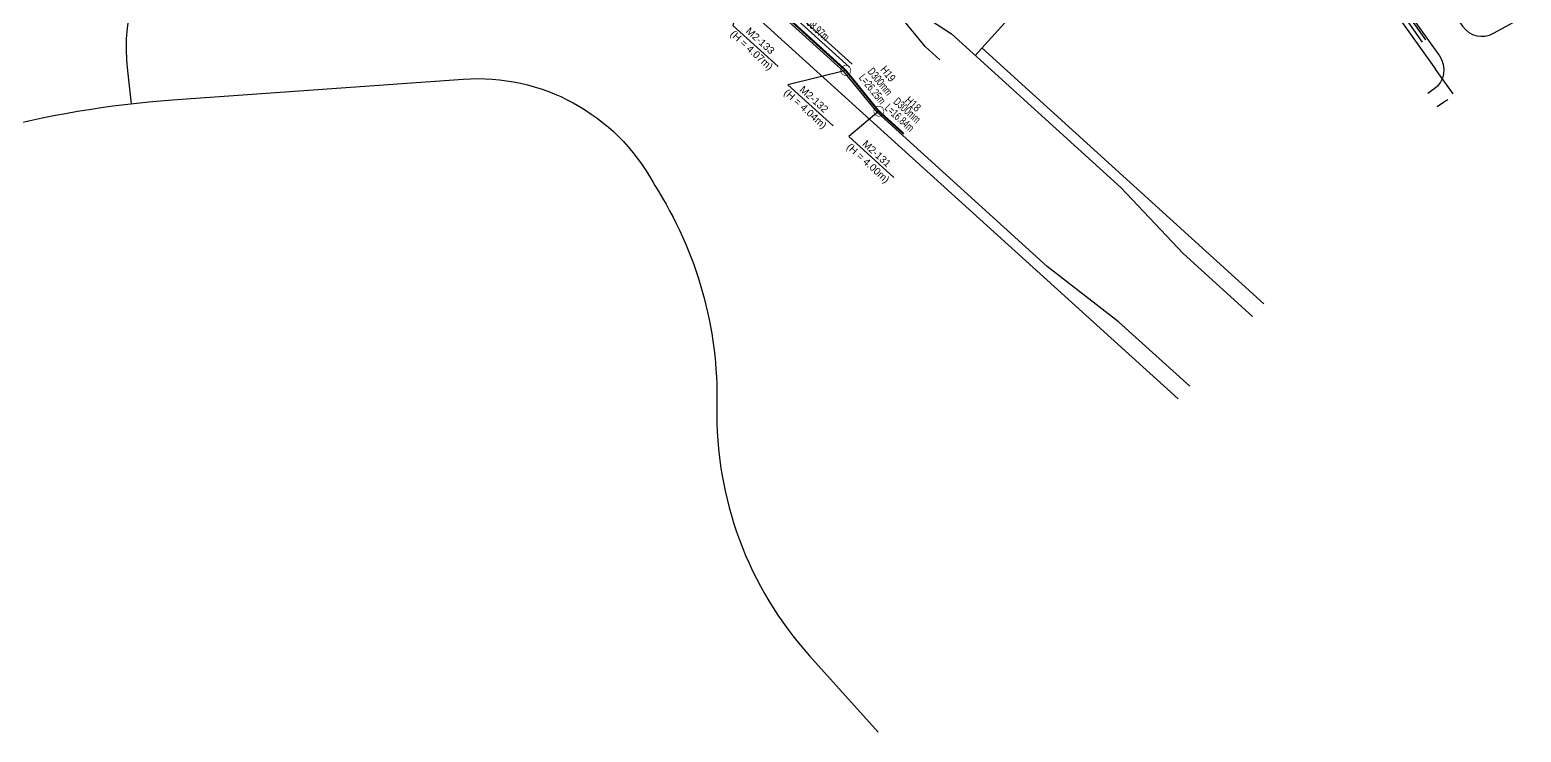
# Model space of a CAD drawing. Header units: inches. Extents: x 174186 to 177107, y 416927 to 419389.
# Drawn here: x 175330 to 176076, y 416927 to 417278 of the extents above; entities that cross this region are included whole.
import ezdxf
from ezdxf.enums import TextEntityAlignment as Align

# ---------------------------------------------------------------- set-up
doc = ezdxf.new("R2010")
doc.units = ezdxf.units.IN
doc.header["$MEASUREMENT"] = 0
for name, color, linetype in [('d_line', 8, 'Continuous'), ('Osu_line', 5, 'Continuous'), ('OsuMH_check', 1, 'Continuous'), ('오수맨홀(2공구)', 7, 'Continuous'), ('오수맨홀좌표(2공구)', 4, 'Continuous'), ('오수원형관로명(2공구)', 4, 'Continuous'), ('오수원형관로연장(2공구)', 4, 'Continuous')]:
    doc.layers.add(name, color=color, linetype=linetype)
doc.styles.get("Standard").update_dxf_attribs({"font": 'arial.ttf'})

msp = doc.modelspace()

# ---------------------------------------------------------------- linework, layer by layer
at = {"layer": 'd_line', "color": 8, "linetype": 'Continuous'}
for points in [[(175381.11, 417241.42), (175379.25, 417257.86, -0.21563), (175404.54, 417336.3), (175517.54, 417460.88)], [(175949.83, 417377.55), (175949.83, 417377.55, -0.039658), (175999.91, 417317.95), (176010.19, 417303.53), (176019.36, 417285.5), (176028.04, 417273.33)], [(174796.46, 417135.94), (174901.93, 417135.94, 0.065924), (175032.07, 417153.18), (175307.26, 417227.36, -0.047999), (175401.7, 417243.32), (175547.03, 417253.72, -0.293122), (175641.85, 417202.07), (175642.73, 417200.47, -0.149056), (175673.78, 417090.17, 0.19054), (175720.07, 416965.31), (175754.43, 416927.05)]]:
    msp.add_lwpolyline(points, format="xyb", dxfattribs=at)
for points in [[(175904.44, 417093.75), (175509.48, 417452)], [(175922.38, 417397.42), (175802.81, 417265.59)], [(175668.16, 417320.22), (175737.47, 417257.36)], [(175683.05, 417311.44), (175740.02, 417259.77)], [(175684.4, 417312.92), (175741.47, 417261.15)], [(176006.33, 417301.19), (176015.5, 417283.16), (176032.98, 417258.65)], [(175769.13, 417290.74), (175791.01, 417276.29), (175875.92, 417199.27), (175906.9, 417166.45), (175941.57, 417135.01)], [(175947.25, 417141.33), (175806.17, 417269.3)], [(175838.9, 417159.95), (175753.99, 417236.96), (175737.47, 417257.36)], [(176041.81, 417246.4), (176032.99, 417258.64)], [(175874.59, 417132.31), (175838.9, 417159.95)], [(175874.59, 417132.31), (175910.13, 417100.07)]]:
    msp.add_lwpolyline(points, dxfattribs=at)
at = {"layer": 'd_line', "color": 8, "linetype": 'Continuous', "flags": 128}
for points in [[(175917.71, 417453.29), (175915.86, 417451.26, 0.414214), (175916.68, 417434.31), (175942.71, 417410.7, -0.003656), (175948.2, 417405.64), (175960.36, 417389.66, -0.040267), (176012.93, 417327.24), (176046.5, 417280.16, 0.380559), (176062.06, 417276.62), (176075.82, 417284.19)], [(175948.42, 417376.1), (175948.53, 417376.02, -0.03957), (175998.28, 417316.78), (176008.47, 417302.49), (176017.64, 417284.46), (176026.41, 417272.17)], [(175950.46, 417378.33), (175950.48, 417378.31, -0.039702), (176000.72, 417318.53), (176011.04, 417304.05), (176020.21, 417286.02), (176034.95, 417265.36, -0.413399), (176032.17, 417248.64), (176029.11, 417246.44)], [(175777.88, 417269.98), (175765.08, 417285.64), (175701.31, 417343.47, -0.414214), (175700.28, 417364.66)], [(176033.77, 417239.94), (176036.94, 417242.22, -0.053847), (176039.18, 417243.48, -0.053847)]]:
    msp.add_lwpolyline(points, format="xyb", dxfattribs=at)
msp.add_lwpolyline([(175785.22, 417263.32), (175777.88, 417269.98)], dxfattribs=at)
at = {"layer": 'Osu_line', "const_width": 1}
for points in [[(175687.11, 417304.38), (175738.19, 417258.05)], [(175738.19, 417258.05), (175738.19, 417258.05), (175754.72, 417237.65)], [(175754.72, 417237.65), (175767.2, 417226.34)]]:
    msp.add_lwpolyline(points, dxfattribs=at)
at = {"layer": 'OsuMH_check', "const_width": 0.3, "flags": 128}
for points in [[(175735.69, 417258.05, -1), (175740.69, 417258.05, -1)], [(175752.22, 417237.65, -1), (175757.22, 417237.65, -1)]]:
    msp.add_lwpolyline(points, format="xyb", close=True, dxfattribs=at)
at = {"layer": '오수맨홀(2공구)', "color": 1}
for points in [[(175687.11, 417304.38), (175681.74, 417280.52), (175704.37, 417259.99)], [(175738.19, 417258.05), (175709.27, 417250.83), (175731.91, 417230.3)], [(175754.72, 417237.65), (175739.65, 417224.98), (175762.29, 417204.45)]]:
    msp.add_lwpolyline(points, dxfattribs=at)

# ---------------------------------------------------------------- texts
at = {"layer": '오수맨홀(2공구)', "color": 7}
for s, p in [('M2-133', (175694.27, 417271.59)), ('M2-132', (175721.13, 417242.29)), ('M2-131', (175752.5, 417215.12))]:
    msp.add_text(s, height=3.6, rotation=317.79095, dxfattribs=at).set_placement(p, align=Align.CENTER)
at = {"layer": '오수맨홀좌표(2공구)', "color": 7}
for s, p in [('(H = 4.07m)', (175689.97, 417266.86)), ('(H = 4.04m)', (175716.83, 417237.55)), ('(H = 4.00m)', (175748.2, 417210.38))]:
    msp.add_text(s, height=3.6, rotation=317.79095, dxfattribs=at).set_placement(p, align=Align.CENTER)
at = {"layer": '오수원형관로명(2공구)', "color": 7, "width": 0.8}
for s, rotation, p in [('H19', 309.02623, (175757.82, 417255.14)), ('H18', 317.79095, (175770.47, 417239.83))]:
    msp.add_text(s, height=4, rotation=rotation, dxfattribs=at).set_placement(p, align=Align.CENTER)
at = {"layer": '오수원형관로연장(2공구)', "color": 7, "width": 0.7}
for s, rotation, p in [('D300mm L=68.97m', 317.79095, (175715.11, 417284.06)), ('L=26.25m', 309.02623, (175750, 417247.51)), ('D300mm', 309.02623, (175753.83, 417251.23)), ('L=16.84m', 317.79095, (175763.75, 417232.91)), ('D300mm', 317.79095, (175767.57, 417236.63))]:
    msp.add_text(s, height=4, rotation=rotation, dxfattribs=at).set_placement(p, align=Align.CENTER)

doc.saveas('drawing.dxf')
